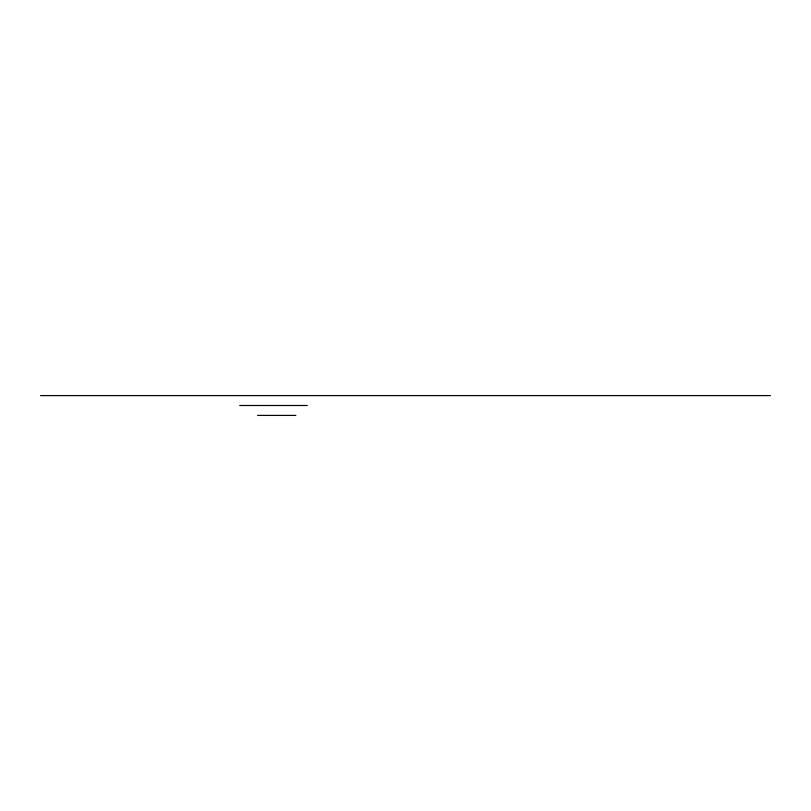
<?xml version="1.0" encoding="UTF-8"?>
<svg xmlns="http://www.w3.org/2000/svg" width="811" height="811" viewBox="0 0 811 811"><rect width="100%" height="100%" fill="white"/><g stroke="black" fill="none" stroke-linecap="round" stroke-linejoin="round"><path stroke-width="1.22" d="M40.55 395.596L770.45 395.596M239.732 405.5L307.349 405.5M257.584 415.404L295.853 415.404"/></g></svg>
